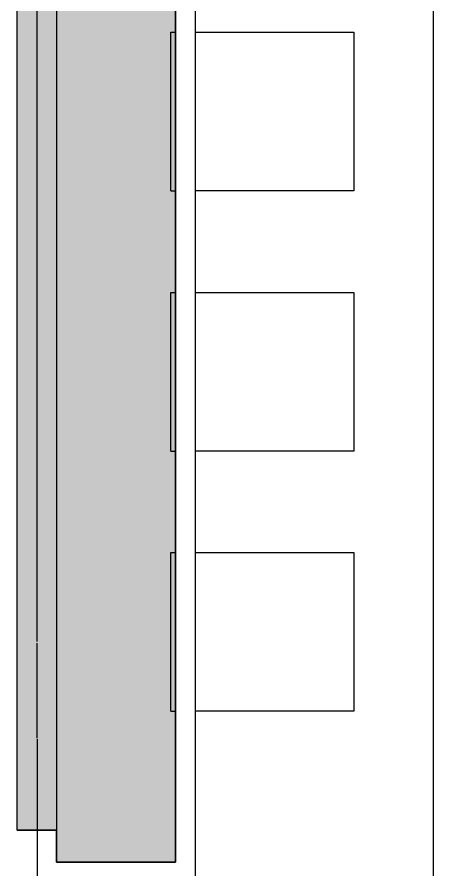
# Model space of a CAD drawing. Header units: millimetres. Extents: x 2519235 to 7246330, y 25937 to 201821.
# Drawn here: x 2744369 to 2744894, y 72439 to 73514 of the extents above; entities that cross this region are included whole.
import ezdxf

# ---------------------------------------------------------------- set-up
doc = ezdxf.new("R2010")
doc.units = ezdxf.units.MM
doc.set_wipeout_variables(frame=1)
for name, color, linetype in [('000 - CONCRETE_COL_CUT_COLOR_1', 7, 'Continuous'), ('000 - CONCRETE_COL_HATCH_', 7, 'Continuous'), ('000 - CONCRETE_COL_WIPEOUT_', 7, 'Continuous'), ('000 - CONCRETE_PRECAST_CUT_COLOR_4', 7, 'Continuous'), ('000 - EXISTING_CANOPY_MAIN_COLOR_1', 7, 'Continuous'), ('_PLATE-200', 7, 'Continuous'), ('_Wall-PRECAST', 7, 'Continuous'), ('Xref-PLAN-106.940$0$_Beam', 7, 'Continuous')]:
    doc.layers.add(name, color=color, linetype=linetype)

# ---------------------------------------------------------------- blocks, each defined once
blk = doc.blocks.new('A$C53fc0519')
at = {"layer": '000 - EXISTING_CANOPY_MAIN_COLOR_1', "color": 7}
for p, q in [((28150.2, -14784.8), (28150.2, -13409.1)), ((28150.2, -14906.8), (28150.2, -14786.8)), ((28150.2, -14908.1), (28150.2, -15750))]:
    blk.add_line(p, q, dxfattribs=at)
blk = doc.blocks.new('Xref-PLAN-106.940')
at = {"layer": 'Xref-PLAN-106.940$0$_Beam', "color": 7}
for p, q in [((145669.2, 10348.4), (145669.2, 6933.4)), ((145969.2, 10348.4), (145969.2, 6933.4))]:
    blk.add_line(p, q, dxfattribs=at)
blk = doc.blocks.new('*U2091')
at = {"layer": '000 - CONCRETE_COL_HATCH_'}
h = blk.add_hatch(dxfattribs=at)
h.set_pattern_fill('AR-CONC', scale=0.04)
h.set_pattern_definition([(50, (-1000, -765886.849), (7.28738676, -0.63756342), [0.762, -8.382]), (355, (-1000, -765886.849), (-1.40973686, 7.64227381), [0.6096, -6.70562337]), (100.4514447, (-999.393, -765886.902), (5.877649884, 7.004710076), [0.64760035, -7.123609784]), (46.1842, (-1000, -765884.817), (10.84316164, -1.68169312), [1.143, -12.573]), (96.6355576, (-999.096, -765884.957), (9.49616536, 9.89704498), [0.97140093, -10.68542433]), (351.1841512, (-1000, -765884.817), (9.49616536, 9.89704498), [0.91439868, -10.05838928]), (21, (-998.984, -765885.325), (6.06457565, -4.090607927), [0.762, -8.382]), (326, (-998.984, -765885.325), (2.472081134, 7.367518645), [0.6096, -6.7056]), (71.451445, (-998.4786, -765885.666), (8.53665677, 3.276910755), [0.64760035, -7.123597504]), (37.5, (-1000, -765886.8492), (0.12354413, 3.382201555), [0, -6.62432, 0, -6.8072, 0, -6.731]), (7.5, (-1000, -765886.8492), (2.6727865, 4.007222993), [0, -3.88112, 0, -6.47192, 0, -2.5654]), (327.5, (-1002.2657, -765886.8492), (5.423623807, -0.22914976), [0, -2.54, 0, -7.9248, 0, -10.5156]), (317.5, (-1003.2817, -765886.849), (5.925167255, 1.01705964), [0, -3.302, 0, -5.26288, 0, -7.4676])])
h.paths.add_polyline_path([(0, 0), (-150, 0), (-150, 40), (-200, 40), (-200, 1865), (-150, 1865), (-150, 1905), (0, 1905)])
at = {"layer": '000 - CONCRETE_COL_CUT_COLOR_1', "color": 7, "lineweight": -2}
blk.add_lwpolyline([(0, 0), (-150, 0), (-150, 40), (-200, 40), (-200, 1865), (-150, 1865), (-150, 1905), (0, 1905), (0, 1905), (0, 1905), (0, 1905), (0, 1905), (0, 1905), (0, 1905), (0, 1905), (0, 1905), (0, 1905), (0, 1905), (0, 1905), (0, 1905), (0, 1905), (0, 1905), (0, 1905), (0, 1905), (0, 1905), (0, 1905), (0, 1905), (0, 1905), (0, 1905), (0, 1905), (0, 1905), (0, 1905), (0, 1905), (0, 1905), (0, 1905), (0, 1905), (0, 1905), (0, 1905), (0, 1905), (0, 1905), (0, 1905), (0, 1905), (0, 1905), (0, 1905), (0, 1905), (0, 1905), (0, 1905), (0, 1905)], close=True, dxfattribs=at)
blk = doc.blocks.new('W-1-PP17-ENT1_REV03_20260817-115107_UPPER_ROOF_EXPL')
at = {"layer": '_PLATE-200', "color": 7}
for points in [[(10250, -14069), (10250, -14269), (10050, -14269), (10050, -14069)], [(10250, -14397), (10250, -14597), (10050, -14597), (10050, -14397)], [(10250, -14725), (10250, -14925), (10050, -14925), (10050, -14725)]]:
    blk.add_lwpolyline(points, close=True, dxfattribs=at)
at = {"layer": '_Wall-PRECAST', "color": 7}
for p, q in [((9875, -13210), (9875, -15115)), ((10025, -15115), (10025, -13210)), ((9825, -15075), (9825, -13250)), ((10019, -14269), (10019, -14069)), ((10019, -14069), (10025, -14069)), ((10019, -14269), (10019, -14069)), ((10019, -14069), (10025, -14069)), ((10025, -14269), (10025, -14069)), ((10025, -14269), (10025, -14069)), ((10019, -14269), (10025, -14269)), ((10019, -14269), (10025, -14269)), ((10019, -14597), (10019, -14397)), ((10019, -14397), (10025, -14397)), ((10019, -14597), (10019, -14397)), ((10019, -14397), (10025, -14397)), ((10025, -14597), (10025, -14397)), ((10025, -14597), (10025, -14397)), ((10019, -14597), (10025, -14597)), ((10019, -14597), (10025, -14597)), ((10019, -14925), (10019, -14725)), ((10019, -14725), (10025, -14725)), ((10019, -14925), (10019, -14725)), ((10019, -14725), (10025, -14725)), ((10025, -14925), (10025, -14725)), ((10025, -14925), (10025, -14725)), ((10019, -14925), (10025, -14925)), ((10019, -14925), (10025, -14925)), ((9825, -15075), (9875, -15075)), ((9875, -15115), (10025, -15115))]:
    blk.add_line(p, q, dxfattribs=at)
at = {"color": 7}
blk.add_blockref('Xref-PLAN-106.940', (-135619.3, -23258.4), dxfattribs=at)
at = {"layer": '000 - EXISTING_CANOPY_MAIN_COLOR_1', "color": 7}
blk.add_blockref('A$C53fc0519', (-18300, -52.1), dxfattribs=at)
at = {"layer": '000 - CONCRETE_PRECAST_CUT_COLOR_4', "color": 7}
blk.add_blockref('*U2091', (10025, -15115), dxfattribs=at)

msp = doc.modelspace()

# ---------------------------------------------------------------- block references
at = {"color": 7}
msp.add_blockref('W-1-PP17-ENT1_REV03_20260817-115107_UPPER_ROOF_EXPL', (2734544.161, 87563.69), dxfattribs=at)

doc.saveas('drawing.dxf')
